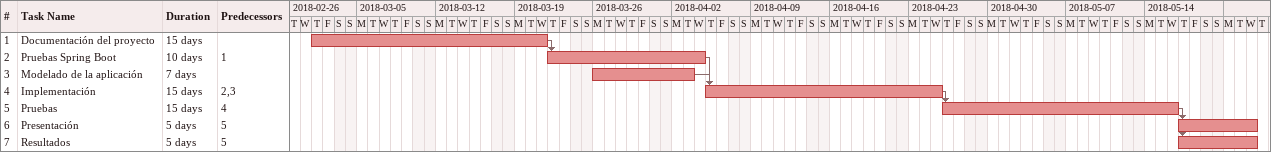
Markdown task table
| ID | Task | Duration | Start | Finish | Predecessors |
|---|---|---|---|---|---|
| 1 | Documentación del proyecto | 15d | 2018-03-01 | 2018-03-21 |  |
| 2 | Pruebas Spring Boot | 10d | 2018-03-22 | 2018-04-04 | 1 |
| 3 | Modelado de la aplicación | 7d | 2018-03-26 | 2018-04-03 |  |
| 4 | Implementación | 15d | 2018-04-05 | 2018-04-25 | 2, 3 |
| 5 | Pruebas | 15d | 2018-04-26 | 2018-05-16 | 4 |
| 6 | Presentación | 5d | 2018-05-17 | 2018-05-23 | 5 |
| 7 | Resultados | 5d | 2018-05-17 | 2018-05-23 | 5 |
